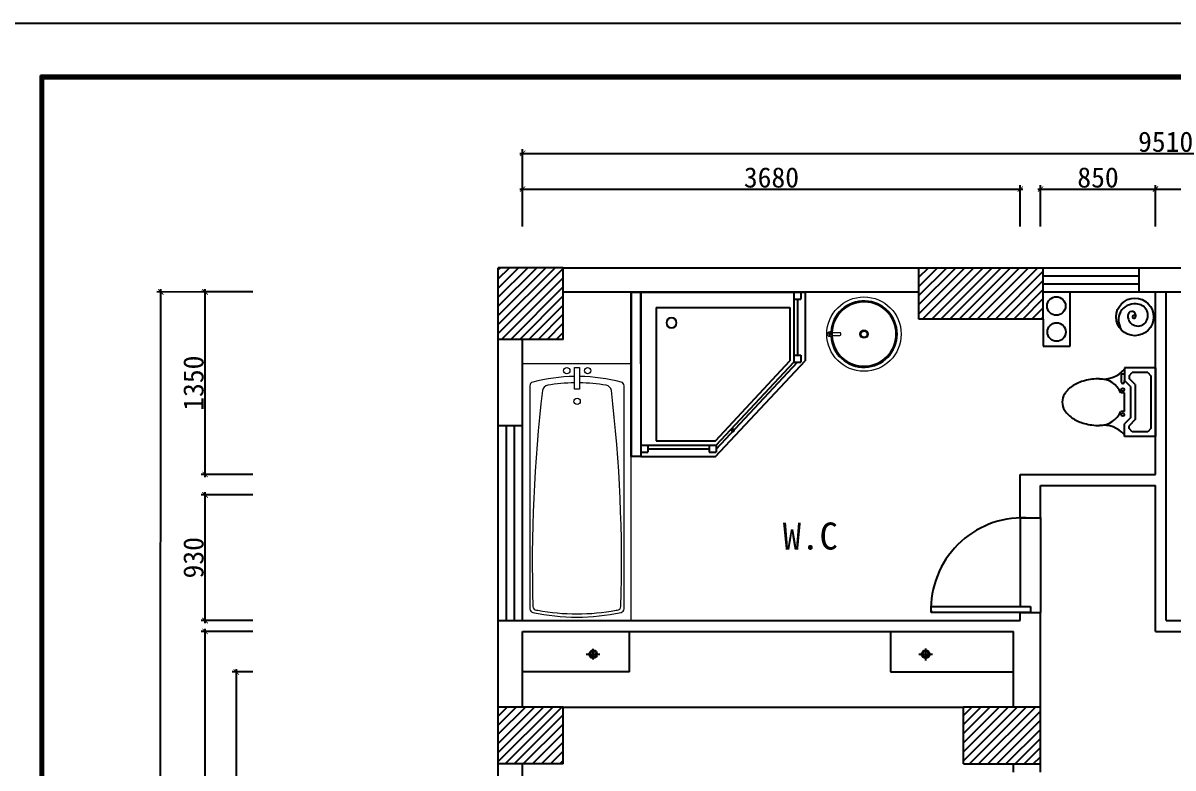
# Model space of a CAD drawing. Header units: millimetres. Extents: x 71641 to 191108, y -23091 to 29972.
# Drawn here: x 91810 to 100314, y 7493 to 13003 of the extents above; entities that cross this region are included whole.
import ezdxf

# ---------------------------------------------------------------- set-up
doc = ezdxf.new("R2010")
doc.units = ezdxf.units.MM
for name, color, linetype in [('00', 1, 'Continuous'), ('3', 5, 'Continuous'), ('GREEN', 3, 'Continuous')]:
    doc.layers.add(name, color=color, linetype=linetype)
doc.layers.add('4', color=4, linetype='Continuous', lineweight=5)
doc.styles.add('50', font='SimSun.ttf', dxfattribs={"height": 150})
doc.styles.add('ATT', font='TXT')
doc.styles.get("Standard").update_dxf_attribs({"font": 'SimSun.ttf', "height": 150})
doc.dimstyles.new('50', dxfattribs={"dimscale": 0, "dimtxt": 150, "dimasz": 40, "dimexe": 30, "dimexo": 30, "dimgap": 10, "dimtad": 1, "dimdec": 0, "dimzin": 4, "dimdsep": 46, "dimtxsty": '50', "dimblk": 'ARCHTICK', "dimcen": 40, "dimdle": 20, "dimclrd": 8, "dimclre": 8, "dimclrt": 2, "dimadec": 0, "dimazin": 0, "dimtfac": 1, "dimtdec": 0, "dimtmove": 2, "dimatfit": 3, "dimldrblk": 'DOT', "dimfxl": 0, "dimtolj": 1, "dimtzin": 0, "dimlwd": -1, "dimarcsym": 0})
pattern_1 = [(45, (4518.35, 31906.157), (-33.67596, 33.67596), [])]

# ---------------------------------------------------------------- blocks, each defined once
blk = doc.blocks.new('15PTOI12')
at = {"color": 0, "linetype": 'ByBlock'}
for p, q in [((0, -11), (0, 11)), ((0, 11), (10, 11)), ((1.5, 8.5), (2.5, 9.5)), ((1.5, -8.5), (1.5, 8.5)), ((2.5, 9.5), (7.5, 9.5)), ((6.5, 5.62132), (8.5, 7.62132)), ((7.5, 9.5), (8.5, 8.5)), ((8.5, 8.5), (8.5, 7.62132)), ((10, 11), (10, 7)), ((6.5, -5.62132), (6.5, 5.62132)), ((8, 5), (10, 7)), ((8, -5), (8, 5)), ((10, 3), (10, -3)), ((10, 3), (11.126136, 3)), ((10, -3), (11.126136, -3)), ((6.5, -5.62132), (8.5, -7.62132)), ((8, -5), (10, -7)), ((10, -6.5), (10, -7)), ((10, -11), (10, -7)), ((11, -9), (11, -6.5)), ((0, -11), (10, -11)), ((2.5, -9.5), (1.5, -8.5)), ((2.5, -9.5), (7.5, -9.5)), ((8.5, -8.5), (7.5, -9.5)), ((8.5, -8.5), (8.5, -7.62132)), ((10, -9), (11, -9))]:
    blk.add_line(p, q, dxfattribs=at)
blk.add_lwpolyline([(18, -7.5, 0.063415), (22.795427, -6.889337, 0.076468), (26.485281, -5.303301, 0.107136), (29.197945, -2.662065, 0.147373), (30, 0, 0.147373), (29.197945, 2.662065, 0.107136), (26.485281, 5.303301, 0.076468), (22.795427, 6.889337, 0.063415), (18, 7.5, 0.063415)], format="xyb", dxfattribs=at)
for centre in [(10.5, 4), (10.5, -4)]:
    blk.add_circle(centre, 0.5, dxfattribs=at)
for centre, radius, start, end in [((16.779412, 16.411765), 8.994964, 221.088993, 277.798917), ((18, 0), 7.5, 90, 156.421822), ((18, 0), 7.5, 203.578178, 270), ((10.5, -6.5), 0.5, 0, 180), ((16.779412, -16.411765), 8.994964, 82.201083, 138.911007)]:
    blk.add_arc(centre, radius, start, end, dxfattribs=at)
at = {"color": 0, "linetype": 'ByBlock', "style": 'ATT'}
for tag, p, flags in [('ITEM', (0, -21), 3), ('ROOM_NUMBER', (0, -30), 1)]:
    blk.add_attdef(tag, p, '', height=6, dxfattribs=dict(at, flags=flags))
blk = doc.blocks.new('_ARCHTICK')
at = {"color": 0, "linetype": 'ByBlock', "const_width": 0.15}
blk.add_lwpolyline([(-0.5, -0.5), (0.5, 0.5)], dxfattribs=at)
blk = doc.blocks.new('*D56')
at = {"color": 8}
blk.add_line((95484.4, 12038.6), (105034.4, 12038.6), dxfattribs=at)
at = {"color": 8, "lineweight": -2}
for p, q in [((95504.4, 11496.5), (95504.4, 12068.6)), ((105014.4, 11496.5), (105014.4, 12068.6))]:
    blk.add_line(p, q, dxfattribs=at)
at = {"layer": 'Defpoints', "color": 0}
for p in [(105014.4, 12038.6), (95504.4, 11466.5), (105014.4, 11466.5)]:
    blk.add_point(p, dxfattribs=at)
at = {"color": 8, "xscale": 40, "yscale": 40, "zscale": 40, "rotation": 180}
blk.add_blockref('_ARCHTICK', (95504.4, 12038.6), dxfattribs=at)
at = {"color": 8, "xscale": 40, "yscale": 40, "zscale": 40}
blk.add_blockref('_ARCHTICK', (105014.4, 12038.6), dxfattribs=at)
at = {"color": 2, "insert": (100259.4, 12123.6), "char_height": 150, "attachment_point": 5, "style": '50'}
blk.add_mtext('\\A1;9510', dxfattribs=at)
blk = doc.blocks.new('_Dot')
at = {"color": 0, "linetype": 'ByBlock', "lineweight": -2}
blk.add_line((-0.5, 0), (-1, 0), dxfattribs=at)
at = {"color": 0, "linetype": 'ByBlock', "const_width": 0.5}
blk.add_lwpolyline([(-0.25, 0, 1), (0.25, 0, 1)], format="xyb", close=True, dxfattribs=at)
blk = doc.blocks.new('DOT')
at = {"color": 0, "linetype": 'ByBlock'}
blk.add_line((-0.5, 0), (-1, 0), dxfattribs=at)
at = {"color": 0, "linetype": 'ByBlock', "const_width": 0.5}
blk.add_lwpolyline([(-0.25, 0, 1), (0.25, 0, 1)], format="xyb", close=True, dxfattribs=at)
blk = doc.blocks.new('*D58')
at = {"color": 8}
blk.add_line((100164.4, 11774.5), (100884.4, 11774.5), dxfattribs=at)
at = {"color": 8, "lineweight": -2}
for p, q in [((100184.4, 11496.5), (100184.4, 11804.5)), ((100864.4, 11496.5), (100864.4, 11804.5))]:
    blk.add_line(p, q, dxfattribs=at)
at = {"layer": 'Defpoints', "color": 0}
for p in [(100864.4, 11774.5), (100184.4, 11466.5), (100864.4, 11466.5)]:
    blk.add_point(p, dxfattribs=at)
at = {"color": 8, "xscale": 40, "yscale": 40, "zscale": 40, "rotation": 180}
blk.add_blockref('_ARCHTICK', (100184.4, 11774.5), dxfattribs=at)
at = {"color": 8, "xscale": 40, "yscale": 40, "zscale": 40}
blk.add_blockref('_ARCHTICK', (100864.4, 11774.5), dxfattribs=at)
at = {"color": 2, "insert": (100524.4, 11859.5), "char_height": 150, "attachment_point": 5, "style": '50'}
blk.add_mtext('\\A1;680', dxfattribs=at)
blk = doc.blocks.new('*D59')
at = {"color": 8}
blk.add_line((93156.2, 4533), (93156.2, 8523), dxfattribs=at)
at = {"color": 8, "lineweight": -2}
for p, q in [((93508.2, 8503), (93126.2, 8503)), ((93508.2, 4553), (93126.2, 4553))]:
    blk.add_line(p, q, dxfattribs=at)
at = {"layer": 'Defpoints', "color": 0}
for p in [(93156.2, 8503), (93538.2, 8503), (93538.2, 4553)]:
    blk.add_point(p, dxfattribs=at)
at = {"color": 8, "xscale": 40, "yscale": 40, "zscale": 40}
for p, rotation in [((93156.2, 8503), 90), ((93156.2, 4553), 270)]:
    blk.add_blockref('_ARCHTICK', p, dxfattribs=dict(at, rotation=rotation))
at = {"color": 2, "insert": (93071.2, 6528), "char_height": 150, "attachment_point": 5, "rotation": 90, "style": '50'}
blk.add_mtext('\\A1;3950', dxfattribs=at)
blk = doc.blocks.new('*D62')
at = {"color": 8, "lineweight": -2}
for p, q in [((93508.2, 11013), (92798.7, 11013.5)), ((93501.2, 846.7), (92791.7, 847.2))]:
    blk.add_line(p, q, dxfattribs=at)
at = {"color": 8}
blk.add_line((92821.7, 827.2), (92828.7, 11033.5), dxfattribs=at)
at = {"layer": 'Defpoints', "color": 0}
for p in [(92828.7, 11013.5), (93538.2, 11013), (93531.2, 846.7)]:
    blk.add_point(p, dxfattribs=at)
at = {"color": 8, "xscale": 40, "yscale": 40, "zscale": 40}
for p, rotation in [((92828.7, 11013.5), 89.96048510509476), ((92821.7, 847.2), 269.9604851050947)]:
    blk.add_blockref('_ARCHTICK', p, dxfattribs=dict(at, rotation=rotation))
at = {"color": 2, "insert": (92740.2, 5930.4), "char_height": 150, "attachment_point": 5, "rotation": 89.96049, "style": '50'}
blk.add_mtext('\\A1;10166', dxfattribs=at)
blk = doc.blocks.new('*D55')
at = {"color": 8, "lineweight": -2}
for p, q in [((93508.2, 11014), (93126.2, 11014)), ((93508.2, 9664), (93126.2, 9664))]:
    blk.add_line(p, q, dxfattribs=at)
at = {"color": 8}
blk.add_line((93156.2, 9644), (93156.2, 11034), dxfattribs=at)
at = {"layer": 'Defpoints', "color": 0}
for p in [(93156.2, 11014), (93538.2, 11014), (93538.2, 9664)]:
    blk.add_point(p, dxfattribs=at)
at = {"color": 8, "xscale": 40, "yscale": 40, "zscale": 40}
for p, rotation in [((93156.2, 11014), 90), ((93156.2, 9664), 270)]:
    blk.add_blockref('_ARCHTICK', p, dxfattribs=dict(at, rotation=rotation))
at = {"color": 2, "insert": (93071.2, 10339), "char_height": 150, "attachment_point": 5, "rotation": 90, "style": '50'}
blk.add_mtext('\\A1;1350', dxfattribs=at)
blk = doc.blocks.new('*D352')
at = {"color": 8}
blk.add_line((93156.2, 8563), (93156.2, 9533), dxfattribs=at)
at = {"color": 8, "lineweight": -2}
for p, q in [((93508.2, 9513), (93126.2, 9513)), ((93508.2, 8583), (93126.2, 8583))]:
    blk.add_line(p, q, dxfattribs=at)
at = {"layer": 'Defpoints', "color": 0}
for p in [(93156.2, 9513), (93538.2, 9513), (93538.2, 8583)]:
    blk.add_point(p, dxfattribs=at)
at = {"color": 8, "xscale": 40, "yscale": 40, "zscale": 40}
for p, rotation in [((93156.2, 9513), 90), ((93156.2, 8583), 270)]:
    blk.add_blockref('_ARCHTICK', p, dxfattribs=dict(at, rotation=rotation))
at = {"color": 2, "insert": (93071.2, 9048), "char_height": 150, "attachment_point": 5, "rotation": 90, "style": '50'}
blk.add_mtext('\\A1;930', dxfattribs=at)
blk = doc.blocks.new('*D356')
at = {"color": 8}
blk.add_line((95484.4, 11774.5), (99204.4, 11774.5), dxfattribs=at)
at = {"color": 8, "lineweight": -2}
for p, q in [((95504.4, 11496.5), (95504.4, 11804.5)), ((99184.4, 11496.5), (99184.4, 11804.5))]:
    blk.add_line(p, q, dxfattribs=at)
at = {"layer": 'Defpoints', "color": 0}
for p in [(99184.4, 11774.5), (95504.4, 11466.5), (99184.4, 11466.5)]:
    blk.add_point(p, dxfattribs=at)
at = {"color": 8, "xscale": 40, "yscale": 40, "zscale": 40, "rotation": 180}
blk.add_blockref('_ARCHTICK', (95504.4, 11774.5), dxfattribs=at)
at = {"color": 8, "xscale": 40, "yscale": 40, "zscale": 40}
blk.add_blockref('_ARCHTICK', (99184.4, 11774.5), dxfattribs=at)
at = {"color": 2, "insert": (97344.4, 11859.5), "char_height": 150, "attachment_point": 5, "style": '50'}
blk.add_mtext('\\A1;3680', dxfattribs=at)
blk = doc.blocks.new('*D357')
at = {"color": 8}
blk.add_line((99314.4, 11774.5), (100204.4, 11774.5), dxfattribs=at)
at = {"color": 8, "lineweight": -2}
for p, q in [((99334.4, 11496.5), (99334.4, 11804.5)), ((100184.4, 11496.5), (100184.4, 11804.5))]:
    blk.add_line(p, q, dxfattribs=at)
at = {"layer": 'Defpoints', "color": 0}
for p in [(100184.4, 11774.5), (99334.4, 11466.5), (100184.4, 11466.5)]:
    blk.add_point(p, dxfattribs=at)
at = {"color": 8, "xscale": 40, "yscale": 40, "zscale": 40, "rotation": 180}
blk.add_blockref('_ARCHTICK', (99334.4, 11774.5), dxfattribs=at)
at = {"color": 8, "xscale": 40, "yscale": 40, "zscale": 40}
blk.add_blockref('_ARCHTICK', (100184.4, 11774.5), dxfattribs=at)
at = {"color": 2, "insert": (99759.4, 11859.5), "char_height": 150, "attachment_point": 5, "style": '50'}
blk.add_mtext('\\A1;850', dxfattribs=at)
blk = doc.blocks.new('A$C7C5D104A')
at = {"layer": 'GREEN'}
blk.add_circle((5040, 5040), 5040, dxfattribs=at)
for centre, radius, start, end in [((4975, 4214), 4341, 84.39091, 215.65751), ((4220, 5442), 1064, 347.0787, 161.7563), ((5420, 5420), 3114, 320.62169, 90.37731), ((5855, 5275), 2692, 169.30594, 317.1243), ((4752, 5085), 362, 46.4487, 269.93716), ((4856, 5120), 410, 255.27154, 11.90993)]:
    blk.add_arc(centre, radius, start, end, dxfattribs=at)
blk = doc.blocks.new('*D533')
at = {"color": 8, "lineweight": -2}
for p, q in [((93509.9, 8203), (93356.9, 8203)), ((93509.9, 4933), (93356.9, 4933))]:
    blk.add_line(p, q, dxfattribs=at)
at = {"color": 8}
blk.add_line((93386.9, 8223), (93386.9, 4913), dxfattribs=at)
at = {"layer": 'Defpoints', "color": 0}
for p in [(93539.9, 8203), (93386.9, 4933), (93539.9, 4933)]:
    blk.add_point(p, dxfattribs=at)
at = {"color": 8, "xscale": 40, "yscale": 40, "zscale": 40}
for p, rotation in [((93386.9, 8203), 90), ((93386.9, 4933), 270)]:
    blk.add_blockref('_ARCHTICK', p, dxfattribs=dict(at, rotation=rotation))
at = {"color": 2, "insert": (93301.9, 6568), "char_height": 150, "attachment_point": 5, "rotation": 90, "style": '50'}
blk.add_mtext('\\A1;3270', dxfattribs=at)

msp = doc.modelspace()

# ---------------------------------------------------------------- hatches: boundary and pattern name
h = msp.add_hatch()
h.set_pattern_fill('ANSI31', color=8, scale=15, style=0)
h.set_pattern_definition(pattern_1)
h.paths.add_polyline_path([(95804.4, 11193), (95324.4, 11193), (95324.4, 10663), (95804.4, 10663)])
h.paths.add_polyline_path([(95324.4, 7523), (95804.4, 7523), (95804.4, 7943), (95324.4, 7943)])
h.paths.add_polyline_path([(105194.4, 7583), (105194.4, 7933), (104694.4, 7933), (104694.4, 7583)])
h.paths.add_polyline_path([(105194.4, 10653), (105194.4, 11193), (104754.4, 11193), (104754.4, 10653)])
h = msp.add_hatch()
h.set_pattern_fill('ANSI31', color=8, scale=15, style=0)
h.set_pattern_definition(pattern_1)
h.paths.add_polyline_path([(98434.4, 11193), (98434.4, 10813), (99354.4, 10813), (99354.4, 11193)])
h = msp.add_hatch()
h.set_pattern_fill('ANSI31', color=8, scale=15, style=0)
h.set_pattern_definition(pattern_1)
h.paths.add_polyline_path([(99334.4, 7523), (99334.4, 7943), (98764.4, 7943), (98764.4, 7523)])

# ---------------------------------------------------------------- linework, layer by layer
at = {"color": 3, "lineweight": -2}
msp.add_line((111075.7, 12615), (91939.8, 12615), dxfattribs=at)
for p, q in [((95324.4, 4553), (95324.4, 11193)), ((95804.4, 11193), (95324.4, 11193)), ((95804.4, 11193), (105194.4, 11193)), ((95804.4, 10663), (95804.4, 11193)), ((98434.4, 10813), (98434.4, 11193)), ((99354.4, 10813), (99354.4, 11193)), ((100064.4, 11013), (100064.4, 11193)), ((98434.4, 11013), (95804.4, 11013)), ((104754.4, 11013), (99354.4, 11013)), ((99554.4, 10613), (99554.4, 11013)), ((100184.4, 9663), (100184.4, 11013)), ((100264.4, 8583), (100264.4, 11013)), ((99354.4, 10813), (98434.4, 10813)), ((99354.4, 10813), (99354.4, 10613)), ((95804.4, 10663), (95324.4, 10663)), ((95504.4, 8583), (95504.4, 10663)), ((99354.4, 10613), (99554.4, 10613)), ((95504.4, 10023), (95324.4, 10023)), ((96377.6, 9797.5), (96307.6, 9797.5)), ((99184.4, 9663), (100184.4, 9663)), ((99184.4, 9343), (99184.4, 9663)), ((99334.4, 9583), (100184.4, 9583)), ((99334.4, 9343), (99334.4, 9583)), ((100184.4, 8503), (100184.4, 9583)), ((99184.4, 9343), (99334.4, 9343)), ((99184.4, 8583), (99184.4, 8643)), ((99184.4, 8643), (99334.4, 8643)), ((99334.4, 8503), (99334.4, 8643)), ((95324.4, 8583), (99184.4, 8583)), ((100264.4, 8583), (100864.4, 8583)), ((95504.4, 7943), (95504.4, 8503)), ((95504.4, 8503), (99134.4, 8503)), ((99134.4, 7943), (99134.4, 8503)), ((99334.4, 7463), (99334.4, 8503)), ((100184.4, 8503), (100784.4, 8503)), ((95804.4, 7943), (95324.4, 7943)), ((95804.4, 7523), (95804.4, 7943)), ((98764.4, 7523), (98764.4, 7943)), ((99334.4, 7943), (98764.4, 7943)), ((99334.4, 7523), (99334.4, 7943)), ((95804.4, 7523), (95324.4, 7523)), ((95504.4, 4933), (95504.4, 7523)), ((98764.4, 7523), (99334.4, 7523)), ((99134.4, 7463), (99134.4, 7523))]:
    msp.add_line(p, q)
at = {"color": 3}
for p, q in [((99354.4, 11133), (100064.4, 11133)), ((99354.4, 11073), (100064.4, 11073)), ((95384.4, 8583), (95384.4, 10023)), ((95444.4, 8583), (95444.4, 10023)), ((98524.4, 8643), (98524.4, 8688)), ((98524.4, 8688), (99259.4, 8688)), ((99259.4, 8688), (99259.4, 8643)), ((99259.4, 8643), (98524.4, 8643)), ((96294.7, 8203), (96294.7, 8503)), ((98224, 8503), (98224, 8203)), ((96294.7, 8203), (95504.4, 8203)), ((98224, 8203), (99134.4, 8203)), ((95804.4, 7943), (98764.4, 7943))]:
    msp.add_line(p, q, dxfattribs=at)
at = {"color": 4, "linetype": 'Continuous'}
for p, q in [((96307.6, 11013), (96307.6, 9797.5)), ((96377.6, 11013), (96377.6, 9797.5)), ((96377.6, 11013), (97593.1, 11013)), ((97593.1, 11013), (97593.1, 10504.9)), ((96929.7, 9797.5), (97593.1, 10504.9)), ((96377.6, 9797.5), (96929.7, 9797.5))]:
    msp.add_line(p, q, dxfattribs=at)
at = {"color": 4}
for p, q in [((96377.6, 10483), (96377.6, 11013)), ((96377.6, 9881.1), (96430.8, 9881.1)), ((96430.8, 9881.1), (96430.8, 9827.9)), ((96377.6, 9827.9), (96430.8, 9827.9)), ((96377.6, 9827.9), (96430.8, 9827.9))]:
    msp.add_line(p, q, dxfattribs=at)
at = {"color": 8}
for p, q in [((97509.6, 11013), (97509.6, 10547.1)), ((97509.6, 11013), (97509.6, 10959.8)), ((97562.7, 11013), (97562.7, 10959.8)), ((97562.7, 11013), (97562.7, 10959.8)), ((96491.6, 10899.1), (97479.2, 10899.1)), ((96491.6, 10899.1), (96491.6, 9911.5)), ((97479.2, 10899.1), (97479.2, 10504.8)), ((97509.6, 10959.8), (97562.7, 10959.8)), ((97536.1, 10959.8), (97536.1, 10547.1)), ((97509.6, 10547.1), (97562.7, 10547.1)), ((97509.6, 10547.1), (97509.6, 10493.9)), ((97562.7, 10547.1), (97562.7, 10493.9)), ((96929.7, 9911.5), (97479.2, 10504.8)), ((96936.4, 9881.1), (97509.6, 10493.9)), ((96936.4, 9852), (97536.4, 10493.9)), ((97509.6, 10493.9), (97562.7, 10493.9)), ((96399.5, 9881.1), (96936.4, 9881.1)), ((96491.6, 9911.5), (96929.7, 9911.5)), ((96883.2, 9881.1), (96936.4, 9881.1)), ((96883.2, 9881.1), (96883.2, 9827.9)), ((96936.4, 9881.1), (96936.4, 9827.9)), ((96430.8, 9854.5), (96883.2, 9854.5)), ((96883.2, 9827.9), (96936.4, 9827.9)), ((99184.4, 9343.2), (99184.4, 8688)), ((99334.4, 9346.5), (99334.4, 8643)), ((95975.4, 8334.3), (96076.5, 8334.3)), ((96026.5, 8294.6), (96026.5, 8374.6)), ((98433.7, 8334.3), (98534.8, 8334.3)), ((98484.2, 8376.6), (98484.2, 8288.6))]:
    msp.add_line(p, q, dxfattribs=at)
at = {"color": 3, "lineweight": -2}
for points in [[(91939.8, 12615), (111075.7, 12615), (111075.7, -751.1), (91939.8, -751.1)], [(91950.6, 12604.2), (111064.9, 12604.2), (111064.9, -740.3), (91950.6, -740.3)], [(91961.4, 12593.4), (111054, 12593.4), (111054, -729.4), (91961.4, -729.4)]]:
    msp.add_lwpolyline(points, close=True, dxfattribs=at)
at = {"color": 1}
msp.add_lwpolyline([(96307.6, 11013), (96377.6, 11013), (96377.6, 9797.5), (96307.6, 9797.5)], close=True, dxfattribs=at)
for centre in [(99451.1, 10909.6), (99453.1, 10717)]:
    msp.add_circle(centre, 68.4, dxfattribs=at)
at = {"color": 2}
for centre in [(96026.4, 8334.3), (98484.7, 8334.3)]:
    msp.add_circle(centre, 29.8, dxfattribs=at)
at = {"color": 8}
for centre in [(96025.9, 8335.8), (98484.2, 8335.8)]:
    msp.add_circle(centre, 20, dxfattribs=at)
msp.add_arc((99201.9, 8665.5), 677.9, 88.09789, 181.90211, dxfattribs=at)
at = {"color": 8, "extrusion": (0, 0, -1)}
for centre, major_axis, start_param, end_param in [((96605.5, 10785.1), (-26.9, 26.9), 0.785398, 7.068583), ((97059.1, 9990.3), (-7.16, 7.16), 0.785398, 7.068583), ((97059.1, 9990.2), (-5.67, 5.67), 0.785398, 7.068583), ((97059.1, 9990.2), (4.63, 4.63), -0.785398, 5.497787)]:
    msp.add_ellipse(centre, major_axis=major_axis, ratio=1, start_param=start_param, end_param=end_param, dxfattribs=at)
at = {"layer": '00', "color": 8, "lineweight": -2}
msp.add_lwpolyline([(91552.2, 13002.6), (111463.3, 13002.6), (111463.3, -1138.7), (91552.2, -1138.7)], close=True, dxfattribs=at)
at = {"layer": '3'}
msp.add_circle((98028.8, 10701.9), 24.4, dxfattribs=at)
for centre, radius, start, end in [((98028.8, 10701.9), 244.4, 183.76377, 176.23623), ((98028.8, 10701.9), 238.3, 182.93953, 177.36642), ((97776, 10701.9), 6.11, 24.14774, 335.85226)]:
    msp.add_arc(centre, radius, start, end, dxfattribs=at)
at = {"layer": '4'}
for p, q in [((97785.4, 10704.4), (97776.5, 10704.4)), ((97785.4, 10699.4), (97776.5, 10699.4))]:
    msp.add_line(p, q, dxfattribs=at)
for points in [[(97850.9, 10711.9), (97791.4, 10711.9)], [(97791.4, 10691.9), (97850.9, 10691.9)]]:
    msp.add_lwpolyline(points, dxfattribs=at)
at = {"layer": '4', "color": 4, "linetype": 'Continuous'}
msp.add_lwpolyline([(96307.6, 10483), (96307.6, 10483), (95504.4, 10483), (95504.4, 8583), (96307.6, 8583), (96307.6, 9797.5)], dxfattribs=at)
for points in [[(95887.1, 10388.4, 0.058546), (95578.7, 10347.5, 0.338961), (95557.8, 10320.1), (95557.8, 8670.9, 0.350972), (95579.9, 8643.3, 0.104828), (96232.1, 8643.3, 0.350972), (96254.2, 8670.9), (96254.2, 10320.1, 0.338961), (96233.3, 10347.5, 0.058546), (95924.9, 10388.4)], [(95887.1, 10341.1, 0.036163), (95689.7, 10323.8, 0.321531), (95651.2, 10284.4, 0.036446), (95580.3, 8687.9, 0.397441), (95608.1, 8660.6, -0.044394), (95616.4, 8659.7, 0.093101), (96195.6, 8659.7, -0.044394), (96203.9, 8660.6, 0.397441), (96231.7, 8687.9, 0.036446), (96160.8, 10284.4, 0.321531), (96122.3, 10323.8, 0.036163), (95924.9, 10341.1)]]:
    msp.add_lwpolyline(points, format="xyb", dxfattribs=at)
msp.add_lwpolyline([(95887.1, 10454.7), (95924.9, 10454.7), (95924.9, 10294.4), (95887.1, 10294.4)], close=True, dxfattribs=at)
at = {"layer": '4'}
for centre, radius in [((98028.8, 10701.9), 275), ((97776, 10701.9), 18.3), ((98028.8, 10701.9), 30.6)]:
    msp.add_circle(centre, radius, dxfattribs=at)
at = {"layer": '4', "color": 4, "linetype": 'Continuous'}
for centre in [(95830.7, 10431.1), (95985.3, 10431.1), (95907.4, 10205)]:
    msp.add_circle(centre, 23.6, dxfattribs=at)
at = {"layer": '4'}
for centre, major_axis, ratio, start_param, end_param in [((97776.5, 10701.9), (-2.59, 0), 0.965926, 4.712389, 7.853982), ((97850.9, 10701.9), (0, -10), 0.70695, 0, 3.141593)]:
    msp.add_ellipse(centre, major_axis=major_axis, ratio=ratio, start_param=start_param, end_param=end_param, dxfattribs=at)
msp.add_ellipse((97785.4, 10701.9), major_axis=(0, 2.5), ratio=0.965926, dxfattribs=at)

# ---------------------------------------------------------------- block references
at = {"xscale": 0.02750000000160071, "yscale": 0.02750000000160071, "zscale": 0.0275}
msp.add_blockref('A$C7C5D104A', (99893.4, 10690.3), dxfattribs=at)
at = {"color": 4, "xscale": 23, "yscale": 23, "zscale": 23, "rotation": 180}
msp.add_blockref('15PTOI12', (100184.4, 10198.8), dxfattribs=at)

# ---------------------------------------------------------------- texts
at = {"color": 8, "insert": (97427.9, 9308.6), "char_height": 200, "width": 1348.118, "attachment_point": 1}
msp.add_mtext('{\\f宋体|b0|i0|c134|p2;\\C2;W.C}', dxfattribs=at)

# ---------------------------------------------------------------- dimensions: what is measured, and where the dimension line sits
for p1, p2, distance, picture, middle in [((95504.4, 11466.5), (105014.4, 11466.5), 572.1, '*D56', (100259.4, 12123.6)), ((93531.2, 846.7), (93538.2, 11013), 709.4, '*D62', (92740.2, 5930.4)), ((93538.2, 8583), (93538.2, 9513), 382, '*D352', (93071.2, 9048)), ((93539.9, 8203), (93539.9, 4933), -153, '*D533', (93301.9, 6568))]:
    dim = msp.add_aligned_dim(p1=p1, p2=p2, distance=distance, dimstyle='50', override={"dimscale": 1, "dimldrblk": 'DOT'})
    dim.commit()
    dim.dimension.update_dxf_attribs({"geometry": picture, "text_midpoint": middle})
for base, p1, p2, picture, middle in [((99184.4, 11774.5), (95504.4, 11466.5), (99184.4, 11466.5), '*D356', (97344.4, 11859.5)), ((100184.4, 11774.5), (99334.4, 11466.5), (100184.4, 11466.5), '*D357', (99759.4, 11859.5)), ((100864.4, 11774.5), (100184.4, 11466.5), (100864.4, 11466.5), '*D58', (100524.4, 11859.5))]:
    dim = msp.add_linear_dim(base=base, p1=p1, p2=p2, dimstyle='50', override={"dimscale": 1, "dimldrblk": 'DOT'})
    dim.commit()
    dim.dimension.update_dxf_attribs({"geometry": picture, "text_midpoint": middle})
for base, p1, p2, picture, middle in [((93156.2, 11014), (93538.2, 9664), (93538.2, 11014), '*D55', (93071.2, 10339)), ((93156.2, 8503), (93538.2, 4553), (93538.2, 8503), '*D59', (93071.2, 6528))]:
    dim = msp.add_linear_dim(base=base, p1=p1, p2=p2, angle=270, dimstyle='50', override={"dimscale": 1, "dimldrblk": 'DOT'})
    dim.commit()
    dim.dimension.update_dxf_attribs({"geometry": picture, "text_midpoint": middle})

doc.saveas('drawing.dxf')
